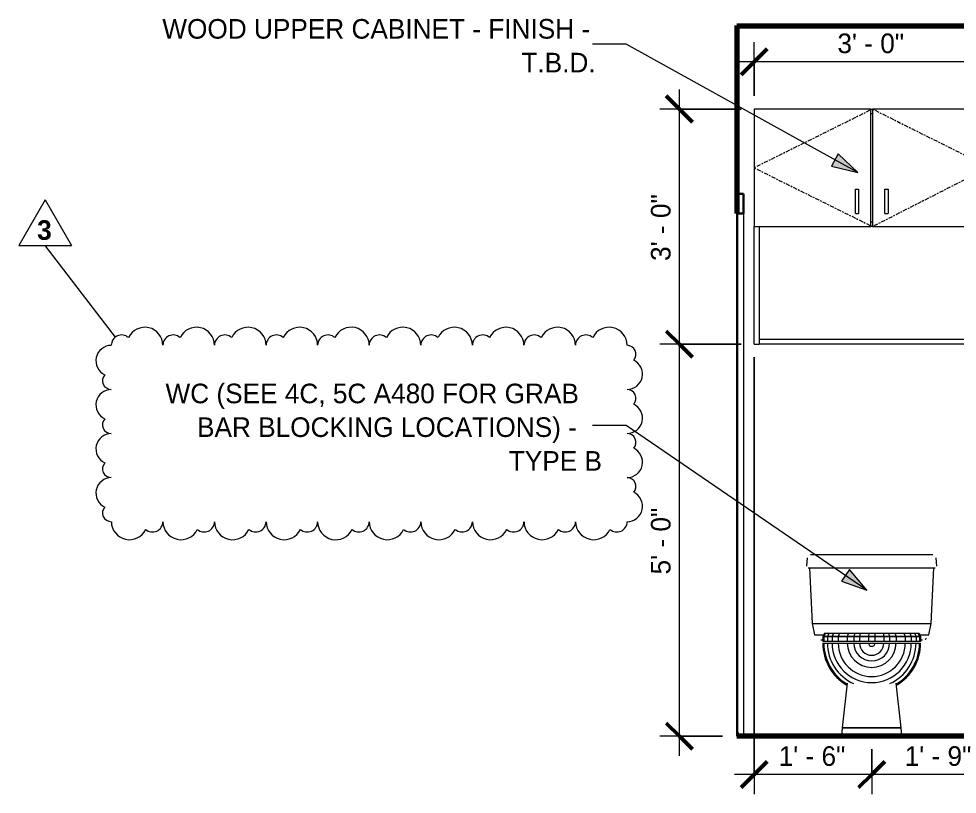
# Model space of a CAD drawing. Header units: inches. Extents: x -3862 to -1699, y -13 to 10420.
# Drawn here: x -2361.7 to -2218, y -8.9 to 109.8 of the extents above; entities that cross this region are included whole.
import ezdxf

# ---------------------------------------------------------------- set-up
doc = ezdxf.new("R2010")
doc.units = ezdxf.units.IN
doc.header["$MEASUREMENT"] = 0
doc.linetypes.add('Center', pattern=[1.25, 0.25, -0.1875, 0.625, -0.1875])
for name, color, linetype, lineweight in [('0-5', 130, 'Continuous', 5), ('A-ANNO-DIMS', 211, 'Continuous', 9), ('A-ANNO-DIMS-32', 211, 'Continuous', 9), ('A-DOOR-3', 31, 'Continuous', 9), ('A-DOOR-4', 31, 'Continuous', 30), ('A-DOOR-FRAM', 31, 'Continuous', 9), ('A-DOOR-FRAM-3', 31, 'Continuous', 30), ('A-FLOR-2', 7, 'Continuous', 70), ('A-WALL', 113, 'Continuous', 18), ('A-WALL-3', 113, 'Continuous', 70), ('G-ANNO-REVC', 71, 'Continuous', 20), ('G-ANNO-REVC-IDEN', 71, 'Continuous', 20), ('G-ANNO-REVC-IDEN-1', 71, 'Continuous', 9), ('G-ANNO-TEXT', 231, 'Continuous', 9), ('P-SANR-FIXT', 6, 'Continuous', 9), ('Q-CASE', 31, 'Continuous', 9), ('Q-CASE-2', 31, 'Center', 9)]:
    doc.layers.add(name, color=color, linetype=linetype, lineweight=lineweight)
doc.styles.add('Century Gothic', font='ufonts.com_century-gothic.ttf', dxfattribs={"height": 3})
doc.styles.add('Century Gothic_B', font='GOTHICB.TTF', dxfattribs={"height": 3})
doc.dimstyles.new('OD_1__HACK', dxfattribs={"dimscale": 12, "dimtxt": 3.132505, "dimasz": 0.333333, "dimexe": 0.25, "dimexo": 0.166667, "dimgap": 0.041667, "dimtad": 1, "dimdec": 0, "dimzin": 3, "dimdsep": 46, "dimlunit": 4, "dimtxsty": 'Century Gothic', "dimblk1": 'OBLIQUE', "dimblk2": 'OBLIQUE', "dimsah": 1, "dimcen": 0.09, "dimdle": 0.25, "dimazin": 0, "dimtfac": 1, "dimtdec": 4, "dimtix": 1, "dimtmove": 0, "dimatfit": 3, "dimfxl": 1, "dimtvp": 1, "dimtfill": 1, "dimfrac": 2, "dimtolj": 1, "dimtzin": 0, "dimarcsym": 2})
doc.dimstyles.new('OD_1__HACK_2', dxfattribs={"dimscale": 12, "dimtxt": 3.132505, "dimasz": 0.333333, "dimexe": 0.25, "dimexo": 0.166667, "dimgap": 0.041667, "dimtad": 1, "dimdec": 0, "dimzin": 3, "dimdsep": 46, "dimlunit": 4, "dimtxsty": 'Century Gothic', "dimblk1": 'OBLIQUE', "dimblk2": 'OBLIQUE', "dimsah": 1, "dimcen": 0.09, "dimdle": 0.25, "dimazin": 0, "dimtfac": 1, "dimtdec": 4, "dimtix": 1, "dimtmove": 0, "dimatfit": 3, "dimfxl": 1, "dimtvp": 1, "dimtfill": 1, "dimfrac": 2, "dimtolj": 1, "dimtzin": 0, "dimarcsym": 2})

# ---------------------------------------------------------------- blocks, each defined once
blk = doc.blocks.new('CTR - 1st Phase - Shell_rvt-5-1ST FLOOR - 2BD - ADA TYPE B - OPTION A - SINGLE BATH LAV WALL')
at = {"layer": 'A-FLOR-2'}
for p, q in [((2294.84, 108.75), (2384.07, 108.75)), ((2384.07, 0), (2294.84, 0))]:
    blk.add_line(p, q, dxfattribs=at)
blk = doc.blocks.new('Basic Wall _ INT - W4BØF - _5_8 GYP - 2X4 WOOD_BATT_ - 5_8 GYP_ - ___-2690297-1ST FLOOR - 2BD - ADA TYPE B - OPTION A - SINGLE BATH LAV WALL')
at = {"layer": 'A-WALL'}
for p, q in [((2294.9, 4), (2294.86, 4)), ((2294.98, 0.61), (2294.98, 3.92)), ((2295.21, 0), (2295.27, 0.11))]:
    blk.add_line(p, q, dxfattribs=at)
for centre, radius, start, end in [((2294.9, 3.92), 0.0822, 0, 90), ((2295.56, 0.61), 0.702, 180, 240), ((2295.56, 0.61), 0.577, 180, 240)]:
    blk.add_arc(centre, radius, start, end, dxfattribs=at)
blk = doc.blocks.new('Toilet-Domestic-3D - Toilet-Domestic-3D-3234795-1ST FLOOR - 2BD - ADA TYPE B - OPTION A - SINGLE BATH LAV WALL')
at = {"layer": 'P-SANR-FIXT'}
for p, q in [((2321.72, 27.75), (2309.22, 27.75)), ((2324.47, 27.72), (2324.47, 27.75)), ((2305.61, 27.29), (2305.49, 26.02)), ((2325.45, 26.02), (2325.34, 27.29)), ((2305.97, 25.75), (2306.36, 17.25)), ((2309.22, 25.75), (2321.72, 25.75)), ((2324.58, 17.25), (2324.97, 25.75)), ((2306.36, 17.25), (2306.72, 15.49)), ((2306.36, 17.25), (2309.22, 17.25)), ((2309.22, 17.25), (2321.72, 17.25)), ((2321.72, 17.25), (2324.58, 17.25)), ((2324.22, 15.49), (2324.58, 17.25)), ((2306.72, 15.49), (2308.08, 15.49)), ((2308.22, 15.75), (2307.97, 15.25)), ((2307.97, 15.25), (2308.14, 15.25)), ((2307.97, 15.25), (2307.97, 14.5)), ((2308.14, 15.24), (2307.97, 15.24)), ((2308.14, 14.5), (2307.97, 14.5)), ((2308.14, 15.25), (2308.68, 15.25)), ((2308.14, 15.25), (2308.14, 14.5)), ((2308.68, 15.24), (2308.14, 15.24)), ((2308.68, 14.5), (2308.14, 14.5)), ((2308.39, 15.75), (2308.15, 15.25)), ((2308.22, 15.75), (2308.39, 15.75)), ((2308.39, 15.75), (2308.92, 15.75)), ((2309.41, 15.24), (2308.68, 15.24)), ((2308.68, 15.24), (2308.68, 14.5)), ((2309.41, 14.5), (2308.68, 14.5)), ((2308.92, 15.75), (2308.69, 15.25)), ((2308.69, 15.25), (2309.41, 15.25)), ((2308.92, 15.75), (2309.64, 15.75)), ((2309.64, 15.75), (2309.41, 15.25)), ((2309.41, 15.25), (2310.34, 15.25)), ((2309.41, 15.25), (2309.41, 14.5)), ((2310.34, 15.24), (2309.41, 15.24)), ((2310.34, 14.5), (2309.41, 14.5)), ((2309.64, 15.75), (2310.56, 15.75)), ((2311.73, 15.24), (2310.34, 15.24)), ((2310.34, 15.24), (2310.34, 14.5)), ((2311.73, 14.5), (2310.34, 14.5)), ((2310.56, 15.75), (2310.35, 15.25)), ((2310.35, 15.25), (2311.73, 15.25)), ((2310.56, 15.75), (2311.92, 15.75)), ((2311.92, 15.75), (2311.73, 15.25)), ((2311.73, 15.25), (2312.73, 15.25)), ((2311.73, 15.25), (2311.73, 14.5)), ((2312.73, 15.24), (2311.73, 15.24)), ((2312.73, 14.5), (2311.73, 14.5)), ((2311.92, 15.75), (2312.88, 15.75)), ((2312.88, 15.75), (2312.73, 15.25)), ((2312.73, 15.25), (2313.6, 15.25)), ((2313.6, 15.24), (2312.73, 15.24)), ((2312.73, 15.24), (2312.73, 14.5)), ((2313.6, 14.5), (2312.73, 14.5)), ((2312.88, 15.75), (2313.7, 15.75)), ((2313.7, 15.75), (2313.6, 15.25)), ((2313.6, 15.25), (2314.97, 15.25)), ((2313.6, 15.25), (2313.6, 14.5)), ((2314.97, 15.24), (2313.6, 15.24)), ((2314.97, 14.5), (2313.6, 14.5)), ((2313.7, 15.75), (2315.01, 15.75)), ((2315.01, 15.75), (2314.97, 15.25)), ((2314.97, 15.25), (2315.97, 15.25)), ((2315.97, 15.24), (2314.97, 15.24)), ((2314.97, 15.24), (2314.97, 14.5)), ((2315.97, 14.5), (2314.97, 14.5)), ((2315.01, 15.75), (2315.93, 15.75)), ((2315.93, 15.75), (2317.24, 15.75)), ((2315.93, 15.75), (2315.97, 15.25)), ((2315.97, 15.25), (2317.34, 15.25)), ((2317.34, 15.24), (2315.97, 15.24)), ((2315.97, 15.24), (2315.97, 14.5)), ((2317.34, 14.5), (2315.97, 14.5)), ((2317.24, 15.75), (2318.06, 15.75)), ((2317.24, 15.75), (2317.34, 15.25)), ((2317.34, 15.25), (2318.21, 15.25)), ((2318.21, 15.24), (2317.34, 15.24)), ((2317.34, 15.24), (2317.34, 14.5)), ((2318.21, 14.5), (2317.34, 14.5)), ((2318.06, 15.75), (2319.02, 15.75)), ((2318.06, 15.75), (2318.21, 15.25)), ((2318.21, 15.25), (2319.21, 15.25)), ((2319.21, 15.24), (2318.21, 15.24)), ((2318.21, 15.24), (2318.21, 14.5)), ((2319.21, 14.5), (2318.21, 14.5)), ((2319.02, 15.75), (2320.38, 15.75)), ((2319.02, 15.75), (2319.21, 15.25)), ((2319.21, 15.25), (2320.6, 15.25)), ((2320.6, 15.24), (2319.21, 15.24)), ((2319.21, 15.24), (2319.21, 14.5)), ((2320.6, 14.5), (2319.21, 14.5)), ((2320.38, 15.75), (2321.3, 15.75)), ((2320.38, 15.75), (2320.6, 15.25)), ((2320.6, 15.25), (2321.53, 15.25)), ((2321.53, 15.24), (2320.6, 15.24)), ((2320.6, 15.24), (2320.6, 14.5)), ((2321.53, 14.5), (2320.6, 14.5)), ((2321.3, 15.75), (2322.02, 15.75)), ((2321.3, 15.75), (2321.53, 15.25)), ((2321.53, 15.25), (2322.26, 15.25)), ((2321.53, 15.25), (2321.53, 14.5)), ((2322.26, 15.24), (2321.53, 15.24)), ((2322.26, 14.5), (2321.53, 14.5)), ((2322.02, 15.75), (2322.55, 15.75)), ((2322.02, 15.75), (2322.26, 15.25)), ((2322.26, 15.25), (2322.79, 15.25)), ((2322.26, 15.25), (2322.26, 14.5)), ((2322.8, 15.24), (2322.26, 15.24)), ((2322.8, 14.5), (2322.26, 14.5)), ((2322.55, 15.75), (2322.72, 15.75)), ((2322.55, 15.75), (2322.79, 15.25)), ((2322.72, 15.75), (2322.97, 15.25)), ((2322.8, 15.25), (2322.97, 15.25)), ((2322.97, 15.24), (2322.8, 15.24)), ((2322.8, 15.24), (2322.8, 14.5)), ((2322.97, 14.5), (2322.8, 14.5)), ((2322.86, 15.49), (2324.22, 15.49)), ((2322.97, 15.25), (2322.97, 14.5)), ((2307.97, 14.25), (2308.14, 14.25)), ((2308.14, 14.25), (2308.68, 14.25)), ((2308.68, 14.25), (2309.41, 14.25)), ((2309.41, 14.25), (2310.34, 14.25)), ((2310.34, 14.25), (2311.73, 14.25)), ((2311.73, 14.25), (2312.73, 14.25)), ((2312.73, 14.25), (2313.6, 14.25)), ((2313.6, 14.25), (2314.97, 14.25)), ((2314.97, 14.25), (2315.47, 14.25)), ((2315.47, 14.25), (2315.97, 14.25)), ((2315.97, 14.25), (2317.34, 14.25)), ((2317.34, 14.25), (2318.21, 14.25)), ((2318.21, 14.25), (2319.21, 14.25)), ((2319.21, 14.25), (2320.6, 14.25)), ((2320.6, 14.25), (2321.53, 14.25)), ((2321.53, 14.25), (2322.26, 14.25)), ((2322.26, 14.25), (2322.8, 14.25)), ((2322.8, 14.25), (2322.97, 14.25)), ((2311.72, 8.12), (2310.97, 1.25)), ((2312.6, 8.12), (2312.58, 8.12)), ((2318.36, 8.12), (2318.34, 8.12)), ((2319.97, 1.25), (2319.22, 8.12)), ((2310.97, 1.25), (2310.83, 0)), ((2311.19, 1.25), (2310.97, 1.25)), ((2310.97, 1.25), (2311.19, 1.25)), ((2311.83, 1.25), (2311.19, 1.25)), ((2311.19, 1.25), (2315.47, 1.25)), ((2312.83, 1.25), (2311.83, 1.25)), ((2314.08, 1.25), (2312.83, 1.25)), ((2315.47, 1.25), (2314.08, 1.25)), ((2316.86, 1.25), (2315.47, 1.25)), ((2315.47, 1.25), (2316.86, 1.25)), ((2318.12, 1.25), (2316.86, 1.25)), ((2316.86, 1.25), (2318.12, 1.25)), ((2319.11, 1.25), (2318.12, 1.25)), ((2318.12, 1.25), (2319.11, 1.25)), ((2319.75, 1.25), (2319.11, 1.25)), ((2319.11, 1.25), (2319.75, 1.25)), ((2319.97, 1.25), (2319.75, 1.25)), ((2319.75, 1.25), (2319.97, 1.25)), ((2320.11, 0), (2319.97, 1.25))]:
    blk.add_line(p, q, dxfattribs=at)
at = {"layer": 'P-SANR-FIXT', "flags": 128}
for points in [[(2309.22, 27.75), (2309.1, 27.75), (2308.97, 27.75), (2308.85, 27.75), (2308.72, 27.75), (2308.6, 27.75), (2308.48, 27.75), (2308.36, 27.75), (2308.24, 27.75), (2308.12, 27.75), (2308.01, 27.75), (2307.89, 27.75), (2307.78, 27.75), (2307.67, 27.75), (2307.57, 27.75), (2307.46, 27.75), (2307.36, 27.75), (2307.26, 27.75), (2307.17, 27.75), (2307.07, 27.75), (2306.98, 27.75), (2306.9, 27.75), (2306.82, 27.75), (2306.74, 27.75), (2306.67, 27.75), (2306.6, 27.75), (2306.53, 27.75), (2306.47, 27.75), (2306.42, 27.75), (2306.36, 27.75), (2306.32, 27.75), (2306.27, 27.75), (2306.23, 27.75), (2306.2, 27.75), (2306.17, 27.75), (2306.15, 27.75), (2306.13, 27.75), (2306.12, 27.75), (2306.11, 27.75), (2306.1, 27.75), (2306.1, 27.75)], [(2324.84, 27.75), (2324.84, 27.75), (2324.83, 27.75), (2324.82, 27.75), (2324.8, 27.75), (2324.78, 27.75), (2324.75, 27.75), (2324.72, 27.75), (2324.68, 27.75), (2324.64, 27.75), (2324.59, 27.75), (2324.54, 27.75), (2324.49, 27.75), (2324.43, 27.75), (2324.36, 27.75), (2324.29, 27.75), (2324.22, 27.75), (2324.14, 27.75), (2324.06, 27.75), (2323.98, 27.75), (2323.89, 27.75), (2323.8, 27.75), (2323.71, 27.75), (2323.61, 27.75), (2323.51, 27.75), (2323.4, 27.75), (2323.3, 27.75), (2323.19, 27.75), (2323.08, 27.75), (2322.97, 27.75), (2322.85, 27.75), (2322.73, 27.75), (2322.61, 27.75), (2322.49, 27.75), (2322.37, 27.75), (2322.25, 27.75), (2322.13, 27.75), (2322, 27.75), (2321.88, 27.75), (2321.75, 27.75), (2321.72, 27.75)], [(2305.74, 25.75), (2305.75, 25.75), (2305.75, 25.75), (2305.77, 25.75), (2305.79, 25.75), (2305.81, 25.75), (2305.84, 25.75), (2305.88, 25.75), (2305.92, 25.75), (2305.97, 25.75), (2306.02, 25.75), (2306.07, 25.75), (2306.14, 25.75), (2306.2, 25.75), (2306.27, 25.75), (2306.35, 25.75), (2306.43, 25.75), (2306.52, 25.75), (2306.61, 25.75), (2306.7, 25.75), (2306.8, 25.75), (2306.9, 25.75), (2307.01, 25.75), (2307.11, 25.75), (2307.23, 25.75), (2307.34, 25.75), (2307.46, 25.75), (2307.58, 25.75), (2307.71, 25.75), (2307.83, 25.75), (2307.96, 25.75), (2308.09, 25.75), (2308.22, 25.75), (2308.36, 25.75), (2308.49, 25.75), (2308.63, 25.75), (2308.77, 25.75), (2308.91, 25.75), (2309.04, 25.75), (2309.18, 25.75), (2309.22, 25.75)], [(2321.72, 25.75), (2321.86, 25.75), (2322, 25.75), (2322.14, 25.75), (2322.27, 25.75), (2322.41, 25.75), (2322.55, 25.75), (2322.68, 25.75), (2322.81, 25.75), (2322.95, 25.75), (2323.07, 25.75), (2323.2, 25.75), (2323.33, 25.75), (2323.45, 25.75), (2323.57, 25.75), (2323.68, 25.75), (2323.8, 25.75), (2323.91, 25.75), (2324.01, 25.75), (2324.12, 25.75), (2324.22, 25.75), (2324.31, 25.75), (2324.4, 25.75), (2324.49, 25.75), (2324.57, 25.75), (2324.65, 25.75), (2324.72, 25.75), (2324.79, 25.75), (2324.85, 25.75), (2324.91, 25.75), (2324.96, 25.75), (2325.01, 25.75), (2325.05, 25.75), (2325.09, 25.75), (2325.12, 25.75), (2325.15, 25.75), (2325.17, 25.75), (2325.18, 25.75), (2325.19, 25.75), (2325.2, 25.75), (2325.2, 25.75)], [(2307.68, 14.75), (2307.68, 14.75), (2307.69, 14.75), (2307.69, 14.75), (2307.7, 14.75), (2307.71, 14.75), (2307.73, 14.75), (2307.74, 14.75), (2307.76, 14.75), (2307.78, 14.75), (2307.8, 14.75), (2307.83, 14.75), (2307.86, 14.75), (2307.89, 14.75), (2307.92, 14.75), (2307.95, 14.75), (2307.97, 14.75)], [(2322.98, 14.75), (2323.01, 14.75), (2323.05, 14.75), (2323.08, 14.75), (2323.1, 14.75), (2323.13, 14.75), (2323.15, 14.75), (2323.18, 14.75), (2323.19, 14.75), (2323.21, 14.75), (2323.22, 14.75), (2323.24, 14.75), (2323.25, 14.75), (2323.25, 14.75), (2323.26, 14.75), (2323.26, 14.75), (2323.26, 14.75)]]:
    blk.add_lwpolyline(points, dxfattribs=at)
at = {"layer": 'P-SANR-FIXT'}
for radius, start, end in [(7.5, 180, 239.5183), (7.33, 180, 239.6408), (6.79, 180, 245.7328), (6.06, 180, 360), (5.13, 180, 360), (3.74, 180, 360), (2.74, 180, 360), (1.87, 180, 360), (0.5, 180, 360), (6.79, 294.2672, 360), (7.33, 300.3592, 360), (7.5, 300.4817, 360)]:
    blk.add_arc((2315.47, 14.25), radius, start, end, dxfattribs=at)
blk.add_open_spline([(2323.68, 14.84), (2323.71, 14.86), (2323.78, 14.89), (2323.84, 14.93), (2323.87, 14.96)], degree=3, dxfattribs=at)
blk = doc.blocks.new('SWING - SINGLE - FLUSH - 2-10 x 6-8 - PRIVACY-3199407-1ST FLOOR - 2BD - ADA TYPE B - OPTION A - SINGLE BATH LAV WALL')
at = {"layer": 'A-DOOR-4'}
for p, q in [((2294.86, 80), (2294.84, 80)), ((2294.86, 0), (2294.86, 80)), ((2294.84, 0), (2294.86, 0))]:
    blk.add_line(p, q, dxfattribs=at)
at = {"layer": 'A-DOOR-FRAM'}
blk.add_line((2295.86, 80), (2295.86, 0), dxfattribs=at)
at = {"layer": 'A-DOOR-FRAM-3'}
for p, q in [((2295.86, 83), (2294.86, 83)), ((2294.86, 83), (2294.86, 80)), ((2295.86, 80), (2295.86, 83)), ((2294.86, 80), (2295.86, 80))]:
    blk.add_line(p, q, dxfattribs=at)
blk = doc.blocks.new('300 Series Wall Hung Cabinet_326 - 36_-2909953-1ST FLOOR - 2BD - ADA TYPE B - OPTION A - SINGLE BATH LAV WALL')
at = {"layer": 'Q-CASE'}
for p, q in [((2315.35, 96), (2297.47, 96)), ((2297.47, 96), (2297.47, 78)), ((2315.35, 78), (2315.35, 96)), ((2315.35, 96), (2315.6, 96)), ((2315.6, 95.25), (2315.35, 95.25)), ((2333.47, 96), (2315.6, 96)), ((2315.6, 96), (2315.6, 78)), ((2333.47, 78), (2333.47, 96)), ((2312.98, 83.75), (2313.47, 83.75)), ((2312.98, 80), (2312.98, 83.75)), ((2313.47, 83.75), (2313.47, 80)), ((2317.48, 83.75), (2317.97, 83.75)), ((2317.48, 80), (2317.48, 83.75)), ((2317.97, 83.75), (2317.97, 80)), ((2312.98, 80), (2313.47, 80)), ((2317.48, 80), (2317.97, 80)), ((2297.47, 78), (2315.35, 78)), ((2297.47, 60), (2297.47, 78)), ((2298.22, 78), (2298.22, 60)), ((2315.35, 78.75), (2315.6, 78.75)), ((2315.6, 78), (2315.35, 78)), ((2315.6, 78), (2333.47, 78)), ((2332.72, 60), (2332.72, 78)), ((2333.47, 78), (2333.47, 60)), ((2298.22, 60.75), (2332.72, 60.75)), ((2298.22, 60.75), (2298.22, 60)), ((2332.72, 60), (2332.72, 60.75)), ((2297.47, 60), (2298.22, 60)), ((2332.72, 60), (2298.22, 60)), ((2332.72, 60), (2333.47, 60))]:
    blk.add_line(p, q, dxfattribs=at)
at = {"layer": 'Q-CASE-2'}
for p, q in [((2315.6, 96), (2297.47, 87)), ((2315.6, 96), (2333.47, 87.08)), ((2297.47, 87), (2315.6, 78)), ((2333.47, 87.08), (2315.6, 78))]:
    blk.add_line(p, q, dxfattribs=at)
blk = doc.blocks.new('DIMBLOCK98-1ST FLOOR - 2BD - ADA TYPE B - OPTION A - SINGLE BATH LAV WALL')
at = {"layer": 'A-ANNO-DIMS-32', "lineweight": 50}
for p, q in [((-2260.54, 60), (-2262.54, 62)), ((-2260.54, 60), (-2258.54, 58)), ((-2260.54, 0), (-2262.54, 2)), ((-2260.54, 0), (-2258.54, -2))]:
    blk.add_line(p, q, dxfattribs=at)
at = {"layer": 'A-ANNO-DIMS-32'}
for p, q in [((-2251.08, 60), (-2263.54, 60)), ((-2260.54, -3), (-2260.54, 60)), ((-2260.54, 60), (-2251.08, 60)), ((-2253.94, 0), (-2263.54, 0)), ((-2260.54, 0), (-2253.94, 0))]:
    blk.add_line(p, q, dxfattribs=at)
at = {"layer": 'A-ANNO-DIMS-32', "color": 0, "insert": (-2264.89, 24.75), "char_height": 3, "width": 12.5897, "attachment_point": 1, "rotation": 90, "line_spacing_factor": 0.984502, "style": 'Century Gothic', "bg_fill": 3, "box_fill_scale": 1.25, "bg_fill_color": 256, "bg_fill_true_color": 13158600, "bg_fill_transparency": 0}
blk.add_mtext('5\' - 0"', dxfattribs=at)
blk = doc.blocks.new('_Oblique')
at = {"color": 0, "linetype": 'ByBlock', "lineweight": -2}
blk.add_line((-0.5, -0.5), (0.5, 0.5), dxfattribs=at)
blk = doc.blocks.new('DIMBLOCK99-1ST FLOOR - 2BD - ADA TYPE B - OPTION A - SINGLE BATH LAV WALL')
at = {"layer": 'A-ANNO-DIMS-32', "lineweight": 50}
for p, q in [((-2260.54, 96), (-2262.54, 98)), ((-2260.54, 96), (-2258.54, 94)), ((-2260.54, 60), (-2262.54, 62)), ((-2260.54, 60), (-2258.54, 58))]:
    blk.add_line(p, q, dxfattribs=at)
at = {"layer": 'A-ANNO-DIMS-32'}
for p, q in [((-2260.54, 60), (-2260.54, 99)), ((-2251.08, 96), (-2263.54, 96)), ((-2260.54, 96), (-2251.08, 96)), ((-2251.08, 60), (-2263.54, 60)), ((-2260.54, 60), (-2251.08, 60))]:
    blk.add_line(p, q, dxfattribs=at)
at = {"layer": 'A-ANNO-DIMS-32', "color": 0, "insert": (-2264.89, 72.75), "char_height": 3, "width": 12.5897, "attachment_point": 1, "rotation": 90, "line_spacing_factor": 0.984502, "style": 'Century Gothic', "bg_fill": 3, "box_fill_scale": 1.25, "bg_fill_color": 256, "bg_fill_true_color": 13158600, "bg_fill_transparency": 0}
blk.add_mtext('3\' - 0"', dxfattribs=at)
blk = doc.blocks.new('DIMBLOCK104-1ST FLOOR - 2BD - ADA TYPE B - OPTION A - SINGLE BATH LAV WALL')
at = {"layer": 'A-ANNO-DIMS-32'}
for p, q in [((-2210.49, 32), (-2210.49, -8.89)), ((-2210.49, -5.89), (-2210.49, 32)), ((-2231.08, -2), (-2231.08, -8.89)), ((-2231.08, -5.89), (-2231.08, -2)), ((-2210.49, -5.89), (-2231.08, -5.89))]:
    blk.add_line(p, q, dxfattribs=at)
at = {"layer": 'A-ANNO-DIMS-32', "lineweight": 50}
for p, q in [((-2231.08, -5.89), (-2229.08, -3.89)), ((-2210.49, -5.89), (-2208.49, -3.89)), ((-2231.08, -5.89), (-2233.08, -7.89)), ((-2210.49, -5.89), (-2212.49, -7.89))]:
    blk.add_line(p, q, dxfattribs=at)
at = {"layer": 'A-ANNO-DIMS-32', "color": 0, "insert": (-2226.03, -1.55), "char_height": 3, "width": 12.5897, "attachment_point": 1, "line_spacing_factor": 0.984502, "style": 'Century Gothic', "bg_fill": 3, "box_fill_scale": 1.25, "bg_fill_color": 256, "bg_fill_true_color": 13158600, "bg_fill_transparency": 0}
blk.add_mtext('1\' - 9"', dxfattribs=at)
blk = doc.blocks.new('DIMBLOCK105-1ST FLOOR - 2BD - ADA TYPE B - OPTION A - SINGLE BATH LAV WALL')
at = {"layer": 'A-ANNO-DIMS-32'}
for p, q in [((-2249.08, 58), (-2249.08, -8.89)), ((-2249.08, -5.89), (-2249.08, 58)), ((-2231.08, -2), (-2231.08, -8.89)), ((-2231.08, -5.89), (-2231.08, -2)), ((-2231.08, -5.89), (-2252.08, -5.89))]:
    blk.add_line(p, q, dxfattribs=at)
at = {"layer": 'A-ANNO-DIMS-32', "lineweight": 50}
for p, q in [((-2249.08, -5.89), (-2247.08, -3.89)), ((-2231.08, -5.89), (-2229.08, -3.89)), ((-2249.08, -5.89), (-2251.08, -7.89)), ((-2231.08, -5.89), (-2233.08, -7.89))]:
    blk.add_line(p, q, dxfattribs=at)
at = {"layer": 'A-ANNO-DIMS-32', "color": 0, "insert": (-2245.33, -1.55), "char_height": 3, "width": 12.5897, "attachment_point": 1, "line_spacing_factor": 0.984502, "style": 'Century Gothic', "bg_fill": 3, "box_fill_scale": 1.25, "bg_fill_color": 256, "bg_fill_true_color": 13158600, "bg_fill_transparency": 0}
blk.add_mtext('1\' - 6"', dxfattribs=at)
blk = doc.blocks.new('DIMBLOCK108-1ST FLOOR - 2BD - ADA TYPE B - OPTION A - SINGLE BATH LAV WALL')
at = {"layer": 'A-ANNO-DIMS-32'}
for p, q in [((-2249.08, 98), (-2249.08, 106.22)), ((-2213.08, 98), (-2213.08, 106.22)), ((-2213.08, 103.22), (-2252.08, 103.22)), ((-2249.08, 103.22), (-2249.08, 98)), ((-2213.08, 103.22), (-2213.08, 98))]:
    blk.add_line(p, q, dxfattribs=at)
at = {"layer": 'A-ANNO-DIMS-32', "lineweight": 50}
for p, q in [((-2249.08, 103.22), (-2247.08, 105.22)), ((-2213.08, 103.22), (-2211.08, 105.22)), ((-2249.08, 103.22), (-2251.08, 101.22)), ((-2213.08, 103.22), (-2215.08, 101.22))]:
    blk.add_line(p, q, dxfattribs=at)
at = {"layer": 'A-ANNO-DIMS-32', "color": 0, "insert": (-2236.33, 107.56), "char_height": 3, "width": 12.5897, "attachment_point": 1, "line_spacing_factor": 0.984502, "style": 'Century Gothic', "bg_fill": 3, "box_fill_scale": 1.25, "bg_fill_color": 256, "bg_fill_true_color": 13158600, "bg_fill_transparency": 0}
blk.add_mtext('3\' - 0"', dxfattribs=at)
blk = doc.blocks.new('Family - ___-3236482-1ST FLOOR - 2BD - ADA TYPE B - OPTION A - SINGLE BATH LAV WALL')
at = {"layer": 'G-ANNO-REVC'}
for centre, radius, start, end in [((2204.15, 59.83), 2.76, 0, 154.7912), ((2212.05, 59.83), 2.76, 0, 154.7912), ((2219.95, 59.83), 2.76, 0, 154.7912), ((2227.85, 59.83), 2.76, 0, 154.7912), ((2235.75, 59.83), 2.77, 0, 154.7912), ((2243.65, 59.83), 2.76, 0, 154.7912), ((2251.55, 59.83), 2.76, 0, 154.7912), ((2259.45, 59.83), 2.76, 0, 154.7912), ((2267.35, 59.83), 2.76, 0, 154.7912), ((2275.25, 59.83), 2.76, 0, 154.7912), ((2200.59, 59.83), 1.58, 48.1897, 180), ((2208.49, 59.83), 1.58, 48.1897, 180), ((2216.39, 59.83), 1.58, 48.1897, 180), ((2224.29, 59.83), 1.58, 48.1897, 180), ((2232.19, 59.83), 1.58, 48.1897, 180), ((2240.09, 59.83), 1.58, 48.1897, 180), ((2247.99, 59.83), 1.58, 48.1897, 180), ((2255.89, 59.83), 1.58, 48.1897, 180), ((2263.79, 59.83), 1.58, 48.1897, 180), ((2271.69, 59.83), 1.58, 48.1897, 180), ((2199.01, 57.46), 2.36, 90, 244.7912), ((2278.01, 58.48), 1.35, 318.1897, 90), ((2278.01, 55.44), 2.36, 270, 64.7912), ((2199.01, 54.43), 1.35, 138.1897, 270), ((2199.01, 50.71), 2.36, 90, 244.7912), ((2278.01, 51.73), 1.35, 318.1897, 90), ((2278.01, 48.69), 2.36, 270, 64.7912), ((2199.01, 47.68), 1.35, 138.1897, 270), ((2199.01, 43.96), 2.36, 90, 244.7912), ((2278.01, 44.98), 1.35, 318.1897, 90), ((2278.01, 41.94), 2.36, 270, 64.7912), ((2199.01, 40.93), 1.35, 138.1897, 270), ((2199.01, 37.21), 2.36, 90, 244.7912), ((2278.01, 38.23), 1.35, 318.1897, 90), ((2278.01, 35.19), 2.36, 270, 64.7912), ((2199.01, 34.18), 1.35, 138.1897, 270), ((2201.78, 32.83), 2.76, 180, 334.7912), ((2205.33, 32.83), 1.58, 228.1897, 360), ((2209.68, 32.83), 2.76, 180, 334.7912), ((2213.23, 32.83), 1.58, 228.1897, 360), ((2217.58, 32.83), 2.76, 180, 334.7912), ((2221.13, 32.83), 1.58, 228.1897, 360), ((2225.48, 32.83), 2.76, 180, 334.7912), ((2229.03, 32.83), 1.58, 228.1897, 360), ((2233.38, 32.83), 2.77, 180, 334.7912), ((2236.93, 32.83), 1.58, 228.1897, 360), ((2241.28, 32.83), 2.76, 180, 334.7912), ((2244.83, 32.83), 1.58, 228.1897, 360), ((2249.18, 32.83), 2.76, 180, 334.7912), ((2252.73, 32.83), 1.58, 228.1897, 360), ((2257.08, 32.83), 2.76, 180, 334.7912), ((2260.63, 32.83), 1.58, 228.1897, 360), ((2264.98, 32.83), 2.76, 180, 334.7912), ((2268.53, 32.83), 1.58, 228.1897, 360), ((2272.88, 32.83), 2.76, 180, 334.7912), ((2276.43, 32.83), 1.58, 228.1897, 360)]:
    blk.add_arc(centre, radius, start, end, dxfattribs=at)
blk = doc.blocks.new('Revision Tag - Revision Tag-3214722-1ST FLOOR - 2BD - ADA TYPE B - OPTION A - SINGLE BATH LAV WALL')
at = {"layer": 'G-ANNO-REVC-IDEN'}
for p, q in [((2188.88, 82.11), (2184.84, 75.11)), ((2188.88, 82.11), (2192.92, 75.11)), ((2184.84, 75.11), (2192.92, 75.11))]:
    blk.add_line(p, q, dxfattribs=at)

msp = doc.modelspace()

# ---------------------------------------------------------------- hatches: boundary and pattern name
at = {"layer": 'G-ANNO-TEXT'}
msp.add_hatch(color=256, dxfattribs=at).paths.add_polyline_path([(-2233.21, 86.27), (-2236.19, 89.14), (-2237.23, 87.27)], flags=0)

# ---------------------------------------------------------------- linework, layer by layer
at = {"layer": 'A-WALL-3'}
for p, q in [((-2251.69, 80), (-2251.69, 108.77)), ((-2251.71, 80), (-2251.69, 80))]:
    msp.add_line(p, q, dxfattribs=at)
at = {"layer": 'G-ANNO-REVC-IDEN'}
msp.add_line((-2346.92, 61.08), (-2357.67, 75.11), dxfattribs=at)
at = {"layer": 'G-ANNO-TEXT'}
for p, q in [((-2268.68, 105.94), (-2273.82, 105.94)), ((-2236.19, 89.14), (-2237.23, 87.27)), ((-2233.21, 86.27), (-2236.19, 89.14)), ((-2237.23, 87.27), (-2233.21, 86.27)), ((-2268.68, 47.55), (-2273.82, 47.55))]:
    msp.add_line(p, q, dxfattribs=at)

# ---------------------------------------------------------------- block references
at = {"layer": '0-5'}
msp.add_blockref('CTR - 1st Phase - Shell_rvt-5-1ST FLOOR - 2BD - ADA TYPE B - OPTION A - SINGLE BATH LAV WALL', (-4546.55, 0), dxfattribs=at)
at = {"layer": 'A-DOOR-3'}
msp.add_blockref('SWING - SINGLE - FLUSH - 2-10 x 6-8 - PRIVACY-3199407-1ST FLOOR - 2BD - ADA TYPE B - OPTION A - SINGLE BATH LAV WALL', (-4546.55, 0), dxfattribs=at)
at = {"layer": 'A-WALL'}
msp.add_blockref('Basic Wall _ INT - W4BØF - _5_8 GYP - 2X4 WOOD_BATT_ - 5_8 GYP_ - ___-2690297-1ST FLOOR - 2BD - ADA TYPE B - OPTION A - SINGLE BATH LAV WALL', (-4546.55, 0), dxfattribs=at)
at = {"layer": 'G-ANNO-REVC-IDEN'}
msp.add_blockref('Revision Tag - Revision Tag-3214722-1ST FLOOR - 2BD - ADA TYPE B - OPTION A - SINGLE BATH LAV WALL', (-4546.55, 0), dxfattribs=at)
at = {"layer": 'P-SANR-FIXT'}
msp.add_blockref('Toilet-Domestic-3D - Toilet-Domestic-3D-3234795-1ST FLOOR - 2BD - ADA TYPE B - OPTION A - SINGLE BATH LAV WALL', (-4546.55, 0), dxfattribs=at)
at = {"layer": 'Q-CASE'}
msp.add_blockref('300 Series Wall Hung Cabinet_326 - 36_-2909953-1ST FLOOR - 2BD - ADA TYPE B - OPTION A - SINGLE BATH LAV WALL', (-4546.55, 0), dxfattribs=at)

# ---------------------------------------------------------------- texts
at = {"layer": 'G-ANNO-REVC-IDEN-1', "insert": (-2358.9, 78.98), "char_height": 3, "width": 2.929, "attachment_point": 1, "style": 'Century Gothic_B'}
msp.add_mtext('\\fCentury Gothic|b1|i0|c0|p34|;3', dxfattribs=at)
at = {"layer": 'G-ANNO-TEXT', "char_height": 3, "attachment_point": 1, "style": 'Century Gothic'}
for s, insert, width in [('WOOD UPPER CABINET - FINISH -', (-2339.73, 109.78), 79.891), ('T.B.D.', (-2284.73, 104.61), 13.231), ('WC (SEE 4C, 5C A480 FOR GRAB', (-2339.24, 53.96), 79.285), ('BAR BLOCKING LOCATIONS) -', (-2334.41, 48.8), 73.427), ('TYPE B', (-2286.66, 43.63), 15.554)]:
    msp.add_mtext(s, dxfattribs=dict(at, insert=insert, width=width))

# ---------------------------------------------------------------- next in the draw order: dimensions: what is measured, and where the dimension line sits
at = {"layer": 'A-ANNO-DIMS'}
dim = msp.add_linear_dim(base=(-2260.54, 60), p1=(-2251.94, 0), p2=(-2249.08, 60), angle=90, dimstyle='OD_1__HACK_2', override={"dimpost": '<>', "dimfxl": 60.068301}, dxfattribs=at)
dim.commit()
dim.dimension.update_dxf_attribs({"geometry": 'DIMBLOCK98-1ST FLOOR - 2BD - ADA TYPE B - OPTION A - SINGLE BATH LAV WALL', "text_midpoint": (-2262.62, 30)})
dim = msp.add_linear_dim(base=(-2231.08, -5.89), p1=(-2210.49, 34), p2=(-2231.08, 0), dimstyle='OD_1__HACK_2', override={"dimpost": '<>', "dimfxl": 39.749885}, dxfattribs=at)
dim.commit()
dim.dimension.update_dxf_attribs({"geometry": 'DIMBLOCK104-1ST FLOOR - 2BD - ADA TYPE B - OPTION A - SINGLE BATH LAV WALL', "text_midpoint": (-2220.78, -3.82)})

# ---------------------------------------------------------------- next in the draw order: dimensions: what is measured, and where the dimension line sits
dim = msp.add_linear_dim(base=(-2260.54, 96), p1=(-2249.08, 60), p2=(-2249.08, 96), angle=90, dimstyle='OD_1__HACK_2', override={"dimpost": '<>', "dimfxl": 36}, dxfattribs=at)
dim.commit()
dim.dimension.update_dxf_attribs({"geometry": 'DIMBLOCK99-1ST FLOOR - 2BD - ADA TYPE B - OPTION A - SINGLE BATH LAV WALL', "text_midpoint": (-2262.62, 78)})

# ---------------------------------------------------------------- next in the draw order: linework, layer by layer
at = {"layer": 'G-ANNO-TEXT'}
msp.add_line((-2233.21, 86.27), (-2268.68, 105.94), dxfattribs=at)

# ---------------------------------------------------------------- next in the draw order: block references
at = {"layer": 'G-ANNO-REVC'}
msp.add_blockref('Family - ___-3236482-1ST FLOOR - 2BD - ADA TYPE B - OPTION A - SINGLE BATH LAV WALL', (-4546.55, 0), dxfattribs=at)

# ---------------------------------------------------------------- next in the draw order: dimensions: what is measured, and where the dimension line sits
at = {"layer": 'A-ANNO-DIMS'}
dim = msp.add_linear_dim(base=(-2249.08, -5.89), p1=(-2231.08, 0), p2=(-2249.08, 60), angle=0, dimstyle='OD_1__HACK_2', override={"dimpost": '<>', "dimfxl": 62.641839}, dxfattribs=at)
dim.commit()
dim.dimension.update_dxf_attribs({"geometry": 'DIMBLOCK105-1ST FLOOR - 2BD - ADA TYPE B - OPTION A - SINGLE BATH LAV WALL', "text_midpoint": (-2240.08, -3.82)})

# ---------------------------------------------------------------- next in the draw order: hatches: boundary and pattern name
at = {"layer": 'G-ANNO-TEXT'}
msp.add_hatch(color=256, dxfattribs=at).paths.add_polyline_path([(-2231.81, 22.35), (-2234.5, 25.49), (-2235.71, 23.72)], flags=0)

# ---------------------------------------------------------------- next in the draw order: linework, layer by layer
for p, q in [((-2231.81, 22.35), (-2268.68, 47.55)), ((-2234.5, 25.49), (-2235.71, 23.72)), ((-2231.81, 22.35), (-2234.5, 25.49)), ((-2235.71, 23.72), (-2231.81, 22.35))]:
    msp.add_line(p, q, dxfattribs=at)

# ---------------------------------------------------------------- next in the draw order: dimensions: what is measured, and where the dimension line sits
at = {"layer": 'A-ANNO-DIMS'}
dim = msp.add_linear_dim(base=(-2249.08, 103.22), p1=(-2213.08, 96), p2=(-2249.08, 96), dimstyle='OD_1__HACK', override={"dimpost": '<>', "dimfxl": 36}, dxfattribs=at)
dim.commit()
dim.dimension.update_dxf_attribs({"geometry": 'DIMBLOCK108-1ST FLOOR - 2BD - ADA TYPE B - OPTION A - SINGLE BATH LAV WALL', "text_midpoint": (-2231.08, 105.29)})

doc.saveas('drawing.dxf')
